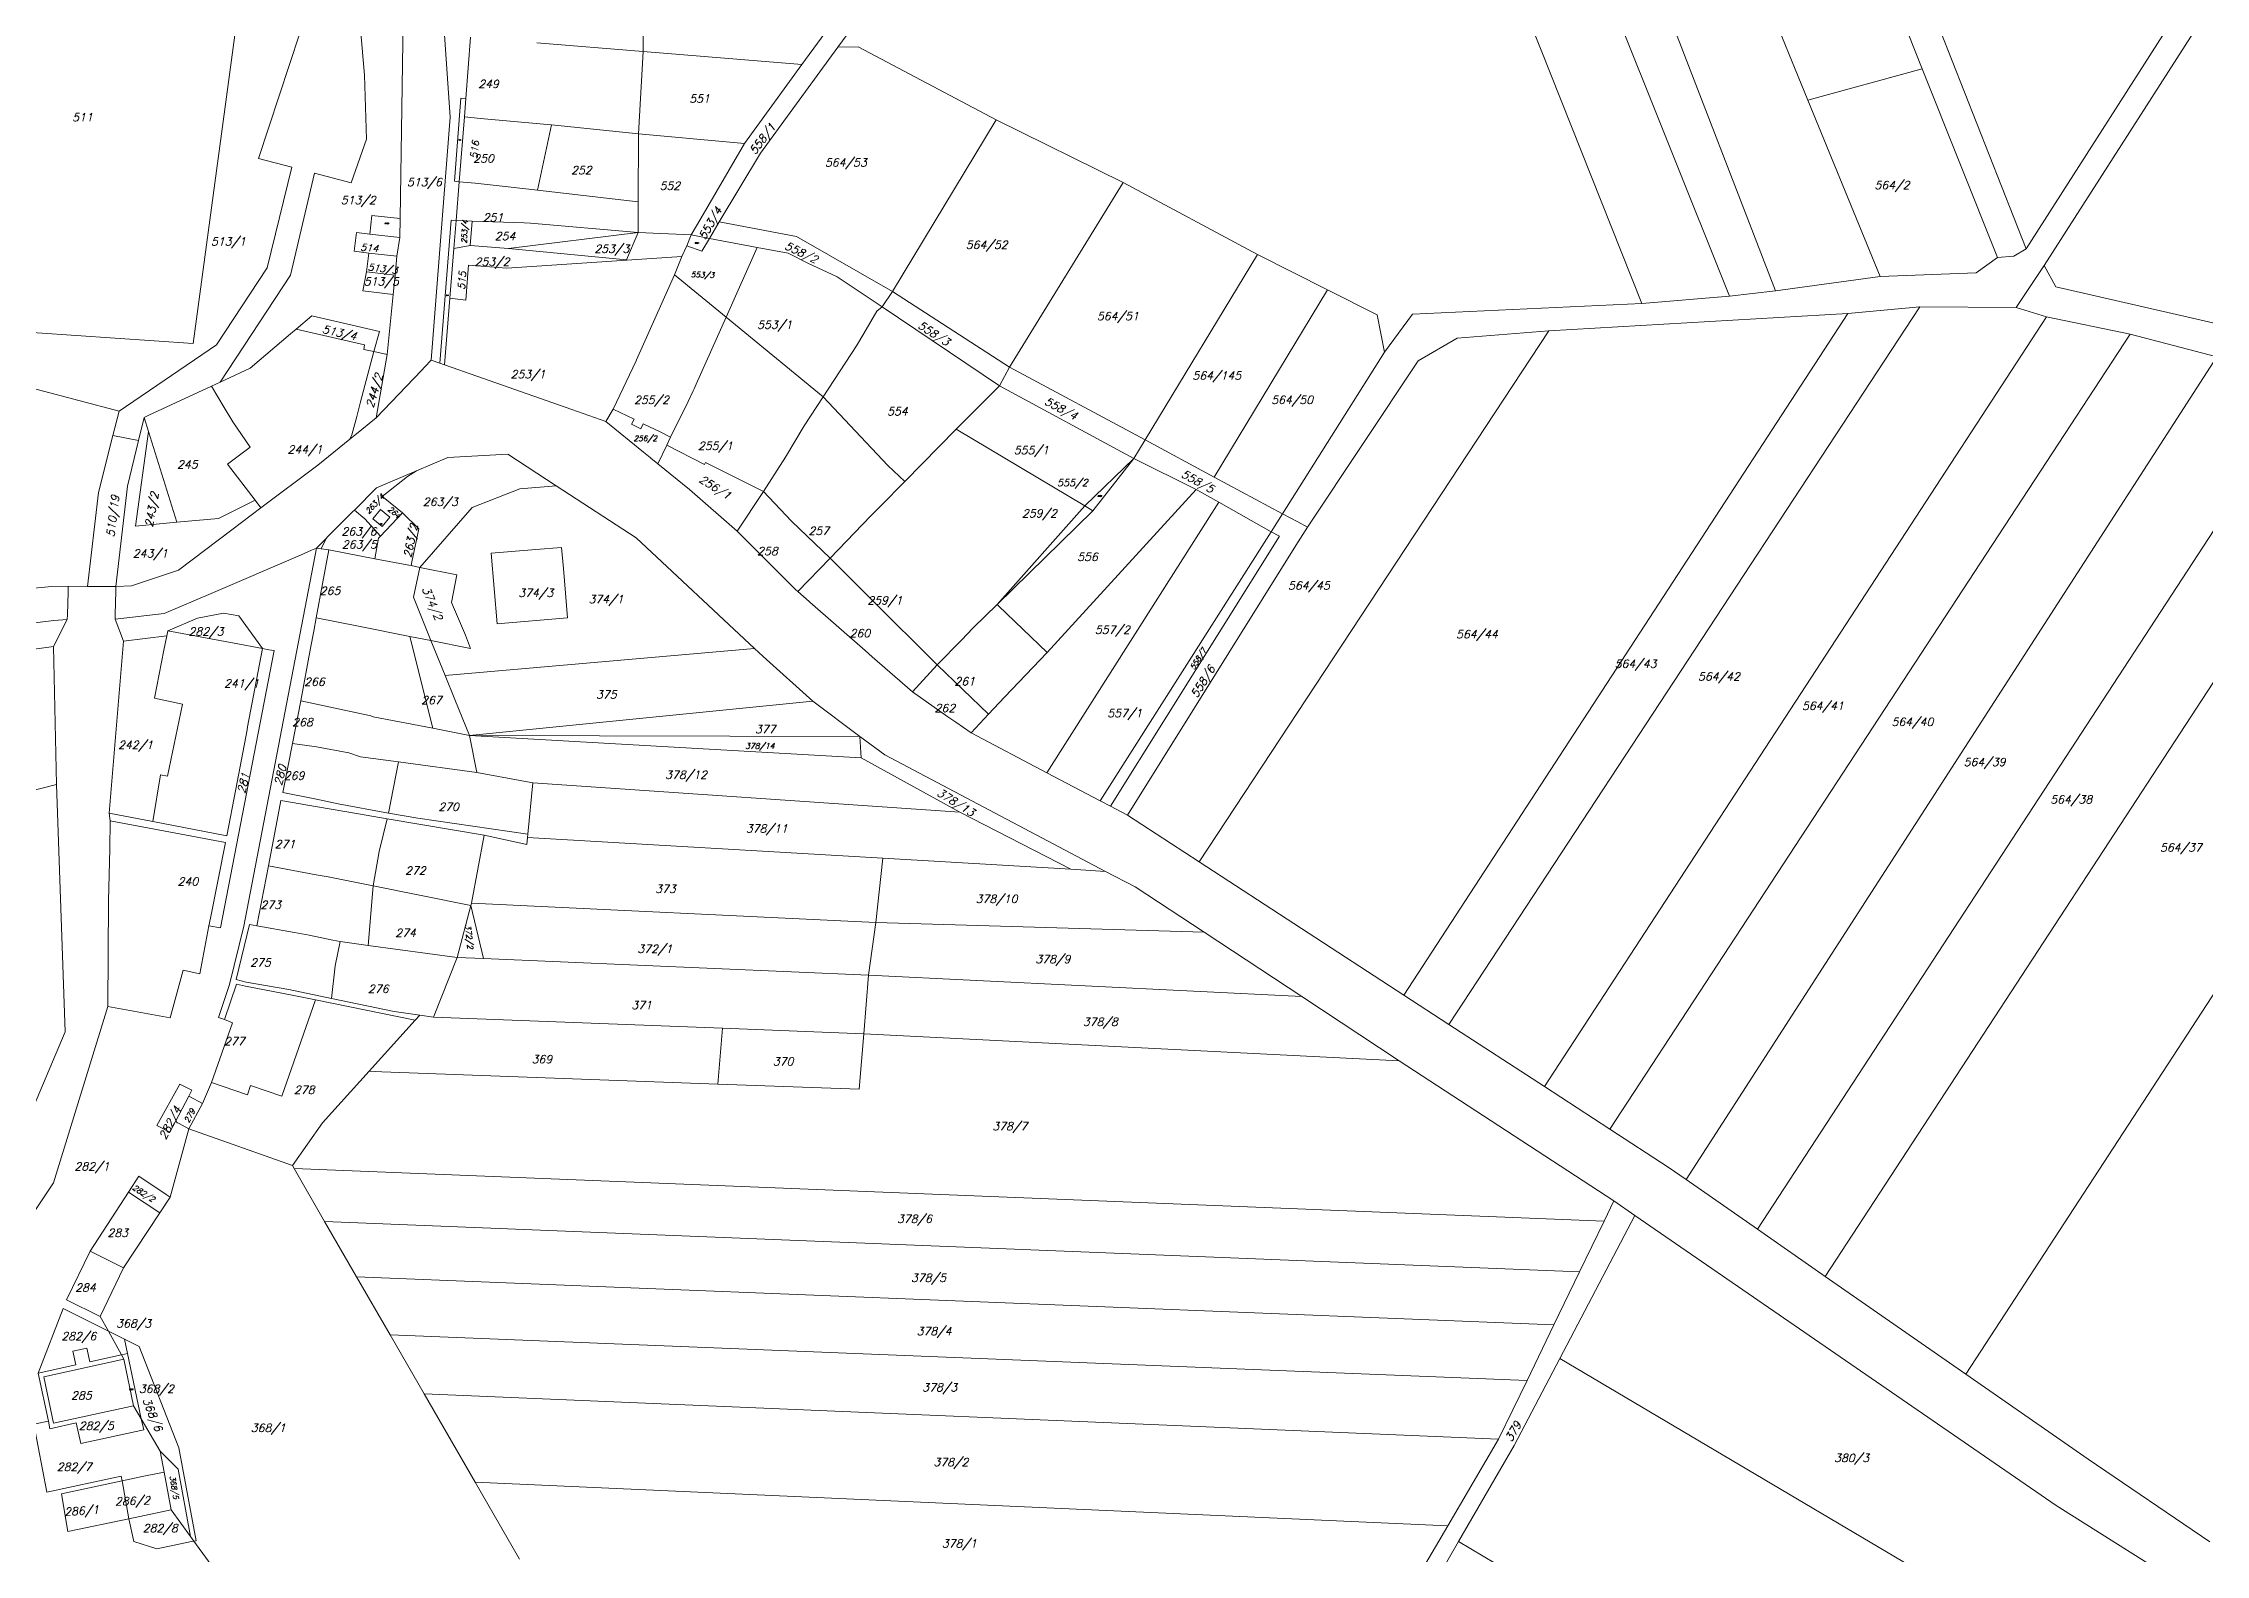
# Model space of a CAD drawing. Header units: millimetres. Extents: x -626414 to -622734, y -1174816 to -1171998.
# Drawn here: x -624936.7 to -624477.4, y -1173744.1 to -1173423.2 of the extents above; entities that cross this region are included whole.
import ezdxf
from ezdxf.enums import TextEntityAlignment as Align

# ---------------------------------------------------------------- set-up
doc = ezdxf.new("R2010")
doc.units = ezdxf.units.MM
doc.layers.add('Dobrinsko_hranice parcel', color=7, linetype='Continuous', lineweight=0)
doc.layers.add('Dobrinsko_parcelní čísla', color=7, linetype='Continuous', lineweight=0)
doc.styles.add('Style-ITALICS', font='ITALICS.shx')

msp = doc.modelspace()

# ---------------------------------------------------------------- linework, layer by layer
at = {"layer": 'Dobrinsko_hranice parcel', "color": 7, "linetype": 'Continuous', "lineweight": 13}
for p, q in [((-624511.65, -1173470.38), (-624362.32, -1173237.38)), ((-624659.02, -1173322.57), (-624597.16, -1173478.46)), ((-624627.5, -1173323.77), (-624568.73, -1173475.77)), ((-624639.27, -1173324.92), (-624578.54, -1173476.9)), ((-624561.76, -1173367.77), (-624537.58, -1173428.61)), ((-624561.86, -1173435.3), (-624586.81, -1173374.45)), ((-624463.05, -1173384.82), (-624515.48, -1173466.84)), ((-624543.66, -1173395.3), (-624515.48, -1173466.84)), ((-624894.39, -1173409.78), (-624904.89, -1173486.95)), ((-624870.16, -1173410.7), (-624868.46, -1173429.96)), ((-624860.92, -1173460.45), (-624860.16, -1173411.08)), ((-624809.19, -1173413.46), (-624809.29, -1173424.99)), ((-624851.73, -1173417.35), (-624850.25, -1173438.91)), ((-624768.15, -1173417.63), (-624775.55, -1173427.71)), ((-624764.92, -1173420), (-624767.89, -1173424.06)), ((-624890.98, -1173447.7), (-624882.22, -1173421.06)), ((-624846.94, -1173434.93), (-624845.97, -1173421.95)), ((-624809.29, -1173424.99), (-624831.89, -1173423.15)), ((-624809.29, -1173424.99), (-624810.26, -1173442.43)), ((-624775.55, -1173427.71), (-624809.29, -1173424.99)), ((-624767.89, -1173424.06), (-624784.32, -1173446.54)), ((-624763.6, -1173423.97), (-624767.89, -1173424.06)), ((-624734.31, -1173439.44), (-624763.6, -1173423.97)), ((-624868.46, -1173429.96), (-624868.06, -1173443.56)), ((-624775.55, -1173427.71), (-624787.78, -1173444.53)), ((-624561.86, -1173435.3), (-624537.58, -1173428.61)), ((-624537.58, -1173428.61), (-624521.63, -1173468.73)), ((-624850.25, -1173438.91), (-624854.32, -1173490.51)), ((-624849.38, -1173452.5), (-624847.99, -1173434.85)), ((-624847.24, -1173438.86), (-624848.33, -1173452.6)), ((-624847.99, -1173434.85), (-624846.94, -1173434.93)), ((-624846.94, -1173434.93), (-624847.24, -1173438.86)), ((-624843.8, -1173439.2), (-624847.24, -1173438.86)), ((-624546.5, -1173472.75), (-624561.86, -1173435.3)), ((-624868.06, -1173443.56), (-624871.29, -1173452.87)), ((-624830.44, -1173440.38), (-624843.8, -1173439.2)), ((-624828.75, -1173440.53), (-624831.72, -1173454.39)), ((-624828.75, -1173440.53), (-624830.44, -1173440.38)), ((-624810.26, -1173442.43), (-624828.75, -1173440.53)), ((-624810.26, -1173442.43), (-624810.3, -1173456.87)), ((-624787.78, -1173444.53), (-624810.26, -1173442.43)), ((-624734.31, -1173439.44), (-624756.28, -1173475.89)), ((-624707.33, -1173452.78), (-624734.31, -1173439.44)), ((-624883.92, -1173449.55), (-624890.98, -1173447.7)), ((-624787.78, -1173444.53), (-624797.03, -1173460.43)), ((-624784.32, -1173446.54), (-624793.1, -1173461.16)), ((-624883.92, -1173449.55), (-624889.11, -1173470.87)), ((-624879.09, -1173450.82), (-624884.17, -1173472.45)), ((-624871.29, -1173452.87), (-624879.09, -1173450.82)), ((-624848.33, -1173452.6), (-624849.38, -1173452.5)), ((-624848.98, -1173460.83), (-624848.33, -1173452.6)), ((-624844.93, -1173452.95), (-624848.33, -1173452.6)), ((-624707.33, -1173452.78), (-624731.46, -1173491.99)), ((-624678.81, -1173468.1), (-624707.33, -1173452.78)), ((-624837.97, -1173453.67), (-624844.93, -1173452.95)), ((-624831.72, -1173454.39), (-624837.97, -1173453.67)), ((-624831.72, -1173454.39), (-624810.3, -1173456.87)), ((-624810.3, -1173456.87), (-624810.32, -1173463.39)), ((-624866.91, -1173459.77), (-624867.35, -1173463.73)), ((-624866.91, -1173459.77), (-624860.92, -1173460.45)), ((-624860.98, -1173464.49), (-624860.92, -1173460.45)), ((-624852.43, -1173491.17), (-624850.02, -1173460.77)), ((-624850.02, -1173460.77), (-624848.98, -1173460.83)), ((-624848.98, -1173460.83), (-624849.47, -1173466.81)), ((-624845.59, -1173461.01), (-624848.98, -1173460.83)), ((-624845.59, -1173461.01), (-624846.02, -1173466.17)), ((-624834.54, -1173461.35), (-624845.59, -1173461.01)), ((-624833.22, -1173461.39), (-624834.54, -1173461.35)), ((-624810.32, -1173463.39), (-624833.22, -1173461.39)), ((-624797.03, -1173460.43), (-624799.06, -1173463.92)), ((-624793.1, -1173461.16), (-624795.19, -1173464.65)), ((-624793.1, -1173461.16), (-624776.67, -1173464.22)), ((-624870.18, -1173463.39), (-624870.66, -1173467.39)), ((-624867.35, -1173463.73), (-624870.18, -1173463.39)), ((-624860.98, -1173464.49), (-624867.35, -1173463.73)), ((-624861.59, -1173468.44), (-624860.98, -1173464.49)), ((-624846.02, -1173466.17), (-624849.47, -1173466.81)), ((-624846.02, -1173466.17), (-624837.9, -1173466.77)), ((-624837.9, -1173466.77), (-624810.32, -1173463.39)), ((-624812.84, -1173469.19), (-624810.32, -1173463.39)), ((-624810.32, -1173463.39), (-624799.06, -1173463.92)), ((-624800.03, -1173466.22), (-624801.07, -1173468.5)), ((-624799.06, -1173463.92), (-624800.03, -1173466.22)), ((-624796.8, -1173467.33), (-624800.03, -1173466.22)), ((-624799.06, -1173463.92), (-624795.19, -1173464.65)), ((-624795.19, -1173464.65), (-624796.8, -1173467.33)), ((-624795.19, -1173464.65), (-624785.04, -1173466.56)), ((-624791.64, -1173481.37), (-624785.04, -1173466.56)), ((-624785.04, -1173466.56), (-624778.49, -1173467.79)), ((-624776.67, -1173464.22), (-624756.28, -1173475.89)), ((-624889.11, -1173470.87), (-624899.88, -1173487.25)), ((-624870.66, -1173467.39), (-624867.54, -1173467.75)), ((-624868.02, -1173471.71), (-624867.54, -1173467.75)), ((-624867.54, -1173467.75), (-624861.59, -1173468.44)), ((-624861.92, -1173472.44), (-624861.59, -1173468.44)), ((-624849.47, -1173466.81), (-624850.33, -1173477.37)), ((-624846.92, -1173477.74), (-624846.41, -1173471.16)), ((-624846.41, -1173471.16), (-624846.34, -1173470.36)), ((-624838.25, -1173470.95), (-624846.34, -1173470.36)), ((-624801.07, -1173468.5), (-624838.25, -1173470.95)), ((-624837.9, -1173466.77), (-624812.84, -1173469.19)), ((-624801.07, -1173468.5), (-624802.62, -1173472.37)), ((-624778.49, -1173467.79), (-624774.28, -1173469.93)), ((-624774.28, -1173469.93), (-624768.08, -1173472.81)), ((-624678.81, -1173468.1), (-624702.67, -1173507.43)), ((-624678.81, -1173468.1), (-624663.88, -1173475.6)), ((-624521.63, -1173468.73), (-624526.16, -1173471.95)), ((-624518.14, -1173468.39), (-624521.63, -1173468.73)), ((-624515.48, -1173466.84), (-624518.14, -1173468.39)), ((-624511.65, -1173470.38), (-624517.63, -1173479.32)), ((-624509.2, -1173474.93), (-624511.65, -1173470.38)), ((-624884.17, -1173472.45), (-624899.12, -1173495.18)), ((-624868.02, -1173471.71), (-624868.8, -1173475.75)), ((-624868.8, -1173475.75), (-624862.35, -1173476.57)), ((-624861.92, -1173472.44), (-624868.02, -1173471.71)), ((-624862.35, -1173476.57), (-624861.92, -1173472.44)), ((-624802.62, -1173472.37), (-624810.68, -1173490.43)), ((-624802.62, -1173472.37), (-624791.64, -1173481.37)), ((-624768.08, -1173472.81), (-624758.51, -1173479.21)), ((-624756.28, -1173475.89), (-624758.51, -1173479.21)), ((-624756.28, -1173475.89), (-624731.46, -1173491.99)), ((-624663.88, -1173475.6), (-624687.98, -1173515.31)), ((-624653.36, -1173480.88), (-624663.88, -1173475.6)), ((-624578.54, -1173476.9), (-624568.73, -1173475.77)), ((-624568.73, -1173475.77), (-624546.5, -1173472.75)), ((-624526.16, -1173471.95), (-624546.5, -1173472.75)), ((-624474.33, -1173482.95), (-624509.2, -1173474.93)), ((-624863.68, -1173489.27), (-624862.35, -1173476.57)), ((-624850.33, -1173477.37), (-624851.49, -1173491.5)), ((-624850.33, -1173477.37), (-624846.92, -1173477.74)), ((-624759.61, -1173480.12), (-624762.4, -1173484.87)), ((-624758.51, -1173479.21), (-624759.61, -1173480.12)), ((-624758.51, -1173479.21), (-624733.61, -1173495.94)), ((-624645.85, -1173480.73), (-624597.16, -1173478.46)), ((-624638.12, -1173631.53), (-624538.07, -1173479.17)), ((-624597.16, -1173478.46), (-624578.54, -1173476.9)), ((-624538.07, -1173479.17), (-624553.4, -1173480.59)), ((-624517.63, -1173479.32), (-624538.07, -1173479.17)), ((-624511.19, -1173481.31), (-624517.63, -1173479.32)), ((-624904.89, -1173486.95), (-624967.93, -1173482.69)), ((-624892.76, -1173492.22), (-624884.17, -1173484.9)), ((-624884.17, -1173484.9), (-624883, -1173483.91)), ((-624883, -1173483.91), (-624868.47, -1173487.24)), ((-624791.64, -1173481.37), (-624771.02, -1173498.27)), ((-624762.4, -1173484.87), (-624763.93, -1173487.49)), ((-624691.15, -1173597.02), (-624616.87, -1173484.28)), ((-624651.83, -1173488.82), (-624653.36, -1173480.88)), ((-624651.83, -1173488.82), (-624645.85, -1173480.73)), ((-624647.7, -1173625.3), (-624553.4, -1173480.59)), ((-624616.87, -1173484.28), (-624636.34, -1173485.84)), ((-624617.8, -1173644.76), (-624511.19, -1173481.31)), ((-624553.4, -1173480.59), (-624616.87, -1173484.28)), ((-624603.96, -1173653.77), (-624493.4, -1173485)), ((-624493.4, -1173485), (-624511.19, -1173481.31)), ((-624475.01, -1173489.82), (-624493.4, -1173485)), ((-624970.09, -1173488.34), (-624920.59, -1173501.3)), ((-624899.88, -1173487.25), (-624920.59, -1173501.3)), ((-624868.47, -1173487.24), (-624868.57, -1173488.23)), ((-624868.57, -1173488.23), (-624866.45, -1173488.68)), ((-624866.45, -1173488.68), (-624863.68, -1173489.27)), ((-624863.68, -1173489.27), (-624865.99, -1173502.77)), ((-624763.93, -1173487.49), (-624771.02, -1173498.27)), ((-624673.45, -1173523.11), (-624651.83, -1173488.82)), ((-624636.34, -1173485.84), (-624644.62, -1173490.67)), ((-624899.12, -1173495.18), (-624892.76, -1173492.22)), ((-624865.99, -1173502.77), (-624856.39, -1173492.69)), ((-624854.32, -1173490.51), (-624852.43, -1173491.17)), ((-624851.49, -1173491.5), (-624852.43, -1173491.17)), ((-624810.79, -1173490.66), (-624815.61, -1173500.9)), ((-624810.68, -1173490.43), (-624810.79, -1173490.66)), ((-624731.46, -1173491.99), (-624733.61, -1173495.94)), ((-624731.46, -1173491.99), (-624702.67, -1173507.43)), ((-624644.62, -1173490.67), (-624668.19, -1173525.93)), ((-624587.74, -1173664.5), (-624475.01, -1173489.82)), ((-624914.24, -1173502.21), (-624900.93, -1173496.02)), ((-624900.93, -1173496.02), (-624899.12, -1173495.18)), ((-624898.26, -1173500.53), (-624900.93, -1173496.02)), ((-624771.02, -1173498.27), (-624775.05, -1173504.41)), ((-624771.02, -1173498.27), (-624757.32, -1173512.9)), ((-624733.61, -1173495.94), (-624742.76, -1173505.18)), ((-624733.61, -1173495.94), (-624705.08, -1173511.4)), ((-624572.56, -1173675.05), (-624454.77, -1173494.65)), ((-624558.2, -1173685.04), (-624436.37, -1173498.62)), ((-624920.59, -1173501.3), (-624921.9, -1173506.48)), ((-624916.44, -1173507.53), (-624915.27, -1173502.69)), ((-624915.27, -1173502.69), (-624914.24, -1173502.21)), ((-624915.27, -1173502.69), (-624914.34, -1173505.65)), ((-624896.46, -1173503.58), (-624898.26, -1173500.53)), ((-624815.61, -1173500.9), (-624817.19, -1173503.49)), ((-624811.21, -1173503.04), (-624815.61, -1173500.9)), ((-624803.43, -1173506.86), (-624799.74, -1173499.31)), ((-624921.9, -1173506.48), (-624924.99, -1173518.63)), ((-624921.9, -1173506.48), (-624916.44, -1173507.53)), ((-624918.78, -1173517.24), (-624916.44, -1173507.53)), ((-624914.34, -1173505.65), (-624917.13, -1173525.72)), ((-624914.34, -1173505.65), (-624908.31, -1173524.91)), ((-624892.75, -1173508.97), (-624896.46, -1173503.58)), ((-624871.55, -1173507.27), (-624878.36, -1173512.8)), ((-624805.54, -1173505.79), (-624809.24, -1173503.99)), ((-624803.43, -1173506.86), (-624805.54, -1173505.79)), ((-624804.24, -1173508.53), (-624803.43, -1173506.86)), ((-624775.05, -1173504.41), (-624779.01, -1173511.13)), ((-624753.72, -1173516.24), (-624742.76, -1173505.18)), ((-624742.76, -1173505.18), (-624715.49, -1173521.46)), ((-624702.67, -1173507.43), (-624705.08, -1173511.4)), ((-624687.98, -1173515.31), (-624702.67, -1173507.43)), ((-624528.35, -1173705.8), (-624399.11, -1173507.56)), ((-624897.56, -1173512.59), (-624892.75, -1173508.97)), ((-624891.66, -1173520.24), (-624897.56, -1173512.59)), ((-624857.43, -1173514), (-624850.78, -1173511.16)), ((-624850.78, -1173511.16), (-624838.05, -1173510.48)), ((-624838.05, -1173510.48), (-624827.74, -1173517.16)), ((-624804.24, -1173508.53), (-624806.17, -1173512.49)), ((-624799.46, -1173517.98), (-624806.17, -1173512.49)), ((-624796.25, -1173512.65), (-624804.24, -1173508.53)), ((-624796.03, -1173512.24), (-624796.25, -1173512.65)), ((-624783.74, -1173518.41), (-624796.03, -1173512.24)), ((-624779.01, -1173511.13), (-624783.74, -1173518.41)), ((-624705.08, -1173511.4), (-624715.49, -1173521.46)), ((-624705.08, -1173511.4), (-624713.78, -1173522.48)), ((-624705.08, -1173511.4), (-624691.82, -1173517.94)), ((-624878.36, -1173512.8), (-624890.46, -1173521.87)), ((-624865.94, -1173517.63), (-624857.43, -1173514)), ((-624827.74, -1173517.16), (-624835.48, -1173517.81)), ((-624827.74, -1173517.16), (-624810.77, -1173528.22)), ((-624753.72, -1173516.24), (-624758.89, -1173521.51)), ((-624757.32, -1173512.9), (-624753.72, -1173516.24)), ((-624687.98, -1173515.31), (-624673.45, -1173523.11)), ((-624924.99, -1173518.63), (-624927.27, -1173538.53)), ((-624921.27, -1173538.57), (-624918.78, -1173517.24)), ((-624899.49, -1173524.1), (-624891.66, -1173520.24)), ((-624891.66, -1173520.24), (-624890.46, -1173521.87)), ((-624865.94, -1173517.63), (-624870.62, -1173522.33)), ((-624864.17, -1173519.89), (-624860.42, -1173522.91)), ((-624845.61, -1173521.77), (-624856.69, -1173534.54)), ((-624835.48, -1173517.81), (-624845.61, -1173521.77)), ((-624789.28, -1173526.8), (-624799.46, -1173517.98)), ((-624783.74, -1173518.41), (-624789.28, -1173526.8)), ((-624777.77, -1173524.68), (-624783.74, -1173518.41)), ((-624758.89, -1173521.51), (-624760.92, -1173523.58)), ((-624715.49, -1173521.46), (-624734.1, -1173542.37)), ((-624723.5, -1173578.12), (-624686.97, -1173520.67)), ((-624691.82, -1173517.94), (-624723.48, -1173552.57)), ((-624715.49, -1173521.46), (-624713.78, -1173522.48)), ((-624691.82, -1173517.94), (-624686.97, -1173520.67)), ((-624686.97, -1173520.67), (-624675.85, -1173526.92)), ((-624917.13, -1173525.72), (-624908.31, -1173524.91)), ((-624908.31, -1173524.91), (-624899.49, -1173524.1)), ((-624866.7, -1173524.19), (-624865.06, -1173522.22)), ((-624864.73, -1173525.83), (-624866.7, -1173524.19)), ((-624865.06, -1173522.22), (-624863.09, -1173523.86)), ((-624860.42, -1173522.91), (-624865.04, -1173527.85)), ((-624863.09, -1173523.86), (-624864.73, -1173525.83)), ((-624860.42, -1173522.91), (-624856.89, -1173526.3)), ((-624856.89, -1173526.3), (-624858.4, -1173533.3)), ((-624769.56, -1173532.56), (-624777.77, -1173524.68)), ((-624760.92, -1173523.58), (-624769.56, -1173532.56)), ((-624713.78, -1173522.48), (-624734.1, -1173542.37)), ((-624675.85, -1173526.92), (-624673.45, -1173523.11)), ((-624673.45, -1173523.11), (-624670.22, -1173524.84)), ((-624668.19, -1173525.93), (-624670.64, -1173529.85)), ((-624670.22, -1173524.84), (-624668.19, -1173525.93)), ((-624894.07, -1173610.67), (-624878.67, -1173530.42)), ((-624876.05, -1173530.8), (-624878.71, -1173545.2)), ((-624876.62, -1173528.36), (-624878.67, -1173530.42)), ((-624878.67, -1173530.42), (-624877.68, -1173530.59)), ((-624876.62, -1173528.36), (-624877.68, -1173530.59)), ((-624877.68, -1173530.59), (-624876.05, -1173530.8)), ((-624866.27, -1173532.69), (-624876.05, -1173530.8)), ((-624832.06, -1173530.71), (-624841.56, -1173531.49)), ((-624826.64, -1173530.28), (-624832.06, -1173530.71)), ((-624826.22, -1173534.71), (-624826.64, -1173530.28)), ((-624810.77, -1173528.22), (-624785.6, -1173551.74)), ((-624675.85, -1173526.92), (-624712.18, -1173584.06)), ((-624670.64, -1173529.85), (-624706.42, -1173587.08)), ((-624907.95, -1173535.1), (-624917.96, -1173538.41)), ((-624859.02, -1173534.03), (-624866.27, -1173532.69)), ((-624858.58, -1173534.13), (-624859.02, -1173534.03)), ((-624858.58, -1173534.13), (-624858.4, -1173533.3)), ((-624856.69, -1173534.54), (-624858.58, -1173534.13)), ((-624856.69, -1173534.54), (-624858.04, -1173540.85)), ((-624856.69, -1173534.54), (-624848.84, -1173536.05)), ((-624840.28, -1173546.48), (-624841.56, -1173531.49)), ((-624825.35, -1173545.2), (-624826.22, -1173534.71)), ((-624769.56, -1173532.56), (-624776.44, -1173539.65)), ((-624756.46, -1173545.62), (-624769.56, -1173532.56)), ((-624934.87, -1173538.58), (-624948.82, -1173539.84)), ((-624934.87, -1173538.58), (-624931.4, -1173538.51)), ((-624931.43, -1173539.71), (-624931.57, -1173544.56)), ((-624931.4, -1173538.51), (-624931.43, -1173539.71)), ((-624931.4, -1173538.51), (-624927.27, -1173538.53)), ((-624927.27, -1173538.53), (-624921.27, -1173538.57)), ((-624921.29, -1173539.56), (-624921.39, -1173544.53)), ((-624921.27, -1173538.57), (-624921.29, -1173539.56)), ((-624917.96, -1173538.41), (-624921.27, -1173538.57)), ((-624911.01, -1173544.31), (-624901.04, -1173540.03)), ((-624848.84, -1173536.05), (-624849.97, -1173541.94)), ((-624931.57, -1173544.56), (-624931.6, -1173545.56)), ((-624921.41, -1173545.53), (-624911.01, -1173544.31)), ((-624921.39, -1173544.53), (-624921.41, -1173545.53)), ((-624903.96, -1173545.31), (-624898.43, -1173544.2)), ((-624898.43, -1173544.2), (-624895.14, -1173544.81)), ((-624858.04, -1173540.85), (-624854.39, -1173550.06)), ((-624849.97, -1173541.94), (-624847.02, -1173548.88)), ((-624734.1, -1173542.37), (-624739.19, -1173547.34)), ((-624734.1, -1173542.37), (-624733.81, -1173542.65)), ((-624733.81, -1173542.65), (-624723.48, -1173552.57)), ((-624931.6, -1173545.56), (-624934.5, -1173551.32)), ((-624931.6, -1173545.56), (-624934.46, -1173545.78)), ((-624919.66, -1173550.18), (-624921.41, -1173545.53)), ((-624919.66, -1173550.18), (-624910.47, -1173549)), ((-624911.07, -1173552.11), (-624910.47, -1173549)), ((-624910.47, -1173549), (-624910.27, -1173547.99)), ((-624910.27, -1173547.99), (-624903.96, -1173545.31)), ((-624910.27, -1173547.99), (-624896.17, -1173550.6)), ((-624895.14, -1173544.81), (-624890.14, -1173551.72)), ((-624879.24, -1173548.01), (-624879.93, -1173551.67)), ((-624878.71, -1173545.2), (-624879.24, -1173548.01)), ((-624869.71, -1173547.01), (-624878.71, -1173545.2)), ((-624858.81, -1173549.21), (-624869.71, -1173547.01)), ((-624858.47, -1173549.28), (-624858.81, -1173549.21)), ((-624858.81, -1173549.21), (-624853.97, -1173568.66)), ((-624854.39, -1173550.06), (-624858.47, -1173549.28)), ((-624847.02, -1173548.88), (-624845.96, -1173551.74)), ((-624840.28, -1173546.48), (-624825.35, -1173545.2)), ((-624751.31, -1173550.76), (-624756.46, -1173545.62)), ((-624739.19, -1173547.34), (-624741.68, -1173549.98)), ((-624934.5, -1173551.32), (-624955.26, -1173554.2)), ((-624934.5, -1173551.32), (-624933.91, -1173580.63)), ((-624922.7, -1173586.67), (-624919.66, -1173550.18)), ((-624913.04, -1173562.25), (-624911.07, -1173552.11)), ((-624887.64, -1173552.17), (-624899.08, -1173611.04)), ((-624896.17, -1173550.6), (-624890.14, -1173551.72)), ((-624890.14, -1173551.72), (-624893.3, -1173568.36)), ((-624890.14, -1173551.72), (-624888.75, -1173551.98)), ((-624888.75, -1173551.98), (-624887.64, -1173552.17)), ((-624879.93, -1173551.67), (-624882.02, -1173562.86)), ((-624845.96, -1173551.74), (-624854.39, -1173550.06)), ((-624854.39, -1173550.06), (-624851.35, -1173557.48)), ((-624785.6, -1173551.74), (-624851.35, -1173557.48)), ((-624785.6, -1173551.74), (-624783.78, -1173553.44)), ((-624783.78, -1173553.44), (-624773.2, -1173562.93)), ((-624746.81, -1173555.16), (-624751.31, -1173550.76)), ((-624741.68, -1173549.98), (-624746.81, -1173555.16)), ((-624723.48, -1173552.57), (-624732.5, -1173562.04)), ((-624851.35, -1173557.48), (-624849.26, -1173562.57)), ((-624746.81, -1173555.16), (-624752.07, -1173560.92)), ((-624735.94, -1173565.65), (-624746.81, -1173555.16)), ((-624907.1, -1173563.55), (-624913.04, -1173562.25)), ((-624882.02, -1173562.86), (-624883.78, -1173571.89)), ((-624867.13, -1173566.01), (-624882.02, -1173562.86)), ((-624849.26, -1173562.57), (-624846.13, -1173570.23)), ((-624773.2, -1173562.93), (-624846.13, -1173570.23)), ((-624773.2, -1173562.93), (-624763.22, -1173570.39)), ((-624732.5, -1173562.04), (-624735.94, -1173565.65)), ((-624910.3, -1173578.8), (-624907.1, -1173563.55)), ((-624866.59, -1173566.23), (-624867.13, -1173566.01)), ((-624853.97, -1173568.66), (-624866.59, -1173566.23)), ((-624735.94, -1173565.65), (-624739.61, -1173569.66)), ((-624893.42, -1173569), (-624895.82, -1173581.61)), ((-624893.3, -1173568.36), (-624893.42, -1173569)), ((-624883.78, -1173571.89), (-624885.81, -1173582.27)), ((-624878.63, -1173572.61), (-624883.78, -1173571.89)), ((-624846.13, -1173570.23), (-624853.97, -1173568.66)), ((-624846.13, -1173570.23), (-624762.94, -1173574.97)), ((-624846.13, -1173570.23), (-624844.59, -1173578.07)), ((-624763.22, -1173570.39), (-624846.13, -1173570.23)), ((-624762.94, -1173574.97), (-624763.22, -1173570.39)), ((-624763.22, -1173570.39), (-624757.94, -1173574.32)), ((-624723.5, -1173578.12), (-624739.61, -1173569.66)), ((-624871.76, -1173573.87), (-624878.63, -1173572.61)), ((-624869.28, -1173574.7), (-624871.76, -1173573.87)), ((-624861.23, -1173575.8), (-624869.28, -1173574.7)), ((-624861.23, -1173575.8), (-624863.34, -1173586.66)), ((-624844.59, -1173578.07), (-624861.23, -1173575.8)), ((-624742, -1173586.49), (-624762.94, -1173574.97)), ((-624711.05, -1173599.04), (-624757.94, -1173574.32)), ((-624939.69, -1173582.08), (-624933.91, -1173580.63)), ((-624933.91, -1173580.63), (-624932.05, -1173633.09)), ((-624913.39, -1173588.45), (-624911.77, -1173578.52)), ((-624911.77, -1173578.52), (-624910.3, -1173578.8)), ((-624844.59, -1173578.07), (-624832.7, -1173580.28)), ((-624832.7, -1173580.28), (-624833.78, -1173591.18)), ((-624832.7, -1173580.28), (-624742, -1173586.49)), ((-624712.18, -1173584.06), (-624723.5, -1173578.12)), ((-624895.82, -1173581.61), (-624897.7, -1173591.5)), ((-624886.22, -1173583.97), (-624887.02, -1173588.14)), ((-624886.22, -1173583.97), (-624878.42, -1173585.32)), ((-624878.98, -1173583.63), (-624885.81, -1173582.27)), ((-624874.03, -1173584.72), (-624878.98, -1173583.63)), ((-624878.42, -1173585.32), (-624869.71, -1173586.8)), ((-624863.34, -1173586.66), (-624874.03, -1173584.72)), ((-624709.97, -1173585.22), (-624712.18, -1173584.06)), ((-624706.42, -1173587.08), (-624709.97, -1173585.22)), ((-624913.39, -1173588.45), (-624922.7, -1173586.67)), ((-624922.5, -1173588.29), (-624922.7, -1173586.67)), ((-624922.58, -1173594.25), (-624922.5, -1173588.29)), ((-624922.5, -1173588.29), (-624897.99, -1173592.91)), ((-624897.7, -1173591.5), (-624913.39, -1173588.45)), ((-624887.02, -1173588.14), (-624888.88, -1173597.85)), ((-624869.71, -1173586.8), (-624863.67, -1173587.92)), ((-624863.67, -1173587.92), (-624865.32, -1173594.85)), ((-624863.67, -1173587.92), (-624843.04, -1173591.39)), ((-624857.13, -1173587.78), (-624863.34, -1173586.66)), ((-624833.78, -1173591.18), (-624857.13, -1173587.78)), ((-624718.42, -1173598.61), (-624742, -1173586.49)), ((-624691.15, -1173597.02), (-624706.42, -1173587.08)), ((-624922.85, -1173605.28), (-624922.58, -1173594.25)), ((-624897.99, -1173592.91), (-624901.2, -1173609.01)), ((-624865.32, -1173594.85), (-624866.64, -1173602.12)), ((-624843.04, -1173591.39), (-624845.77, -1173605.79)), ((-624834, -1173593.31), (-624843.04, -1173591.39)), ((-624833.85, -1173591.82), (-624834, -1173593.31)), ((-624833.78, -1173591.18), (-624833.85, -1173591.82)), ((-624833.85, -1173591.82), (-624758.36, -1173596.26)), ((-624888.88, -1173597.85), (-624891.36, -1173610.61)), ((-624878.72, -1173599.78), (-624888.88, -1173597.85)), ((-624876.16, -1173600.21), (-624878.72, -1173599.78)), ((-624758.36, -1173596.26), (-624759.88, -1173609.92)), ((-624758.36, -1173596.26), (-624718.42, -1173598.61)), ((-624718.42, -1173598.61), (-624711.05, -1173599.04)), ((-624704.75, -1173602.36), (-624711.05, -1173599.04)), ((-624647.7, -1173625.3), (-624691.15, -1173597.02)), ((-624866.64, -1173602.12), (-624876.16, -1173600.21)), ((-624866.64, -1173602.12), (-624867.67, -1173614.77)), ((-624845.89, -1173606.28), (-624866.64, -1173602.12)), ((-624704.75, -1173602.36), (-624690.14, -1173611.94)), ((-624922.95, -1173627.77), (-624922.85, -1173605.28)), ((-624901.2, -1173609.01), (-624901.51, -1173610.59)), ((-624845.89, -1173606.28), (-624848.77, -1173617.3)), ((-624845.77, -1173605.79), (-624845.89, -1173606.28)), ((-624845.89, -1173606.28), (-624843.17, -1173617.54)), ((-624845.77, -1173605.79), (-624759.88, -1173609.92)), ((-624901.51, -1173610.59), (-624903.47, -1173620.77)), ((-624899.08, -1173611.04), (-624901.51, -1173610.59)), ((-624897.15, -1173623.04), (-624894.07, -1173610.67)), ((-624892.86, -1173610.33), (-624895.73, -1173621.97)), ((-624891.36, -1173610.61), (-624892.86, -1173610.33)), ((-624883.35, -1173612.03), (-624891.36, -1173610.61)), ((-624880.24, -1173612.61), (-624883.35, -1173612.03)), ((-624875.17, -1173613.66), (-624880.24, -1173612.61)), ((-624873.66, -1173613.97), (-624875.17, -1173613.66)), ((-624759.88, -1173609.92), (-624761.44, -1173621.1)), ((-624759.88, -1173609.92), (-624690.14, -1173611.94)), ((-624690.14, -1173611.94), (-624669.34, -1173625.58)), ((-624873.66, -1173613.97), (-624874.67, -1173619.13)), ((-624867.67, -1173614.77), (-624873.66, -1173613.97)), ((-624848.77, -1173617.3), (-624867.67, -1173614.77)), ((-624848.77, -1173617.3), (-624853.81, -1173629.99)), ((-624848.77, -1173617.3), (-624843.17, -1173617.54)), ((-624843.17, -1173617.54), (-624761.44, -1173621.1)), ((-624907.01, -1173620.05), (-624909.73, -1173630.13)), ((-624903.47, -1173620.77), (-624907.01, -1173620.05)), ((-624893.62, -1173622.54), (-624895.73, -1173621.97)), ((-624884.56, -1173624.14), (-624893.62, -1173622.54)), ((-624874.67, -1173619.13), (-624875.47, -1173626.02)), ((-624761.44, -1173621.1), (-624762.43, -1173633.52)), ((-624761.44, -1173621.1), (-624669.34, -1173625.58)), ((-624899.48, -1173630.05), (-624897.15, -1173623.04)), ((-624895.68, -1173623.03), (-624898.18, -1173630.5)), ((-624895.68, -1173623.03), (-624893.76, -1173623.42)), ((-624893.76, -1173623.42), (-624883.8, -1173625.35)), ((-624878.9, -1173626.35), (-624886.05, -1173646.76)), ((-624875.47, -1173626.02), (-624884.56, -1173624.14)), ((-624883.8, -1173625.35), (-624878.9, -1173626.35)), ((-624878.9, -1173626.35), (-624857.73, -1173630.67)), ((-624862.16, -1173628.79), (-624875.47, -1173626.02)), ((-624669.34, -1173625.58), (-624648.68, -1173639.28)), ((-624638.12, -1173631.53), (-624647.7, -1173625.3)), ((-624934.55, -1173665.2), (-624922.95, -1173627.77)), ((-624909.73, -1173630.13), (-624922.95, -1173627.77)), ((-624896.49, -1173631.21), (-624900.94, -1173643.91)), ((-624898.18, -1173630.5), (-624899.48, -1173630.05)), ((-624898.18, -1173630.5), (-624896.49, -1173631.21)), ((-624857.73, -1173630.67), (-624867.5, -1173641.5)), ((-624856.73, -1173629.57), (-624862.16, -1173628.79)), ((-624856.73, -1173629.57), (-624857.73, -1173630.67)), ((-624853.81, -1173629.99), (-624856.73, -1173629.57)), ((-624853.81, -1173629.99), (-624792.41, -1173632.36)), ((-624617.8, -1173644.76), (-624638.12, -1173631.53)), ((-624932.05, -1173633.09), (-624946.66, -1173667.65)), ((-624792.41, -1173632.36), (-624793.4, -1173644.21)), ((-624792.41, -1173632.36), (-624762.43, -1173633.52)), ((-624762.43, -1173633.52), (-624763.42, -1173645.31)), ((-624762.43, -1173633.52), (-624648.68, -1173639.28)), ((-624648.68, -1173639.28), (-624603.09, -1173669.02)), ((-624912.56, -1173652.98), (-624907.71, -1173644.24)), ((-624907.71, -1173644.24), (-624905.14, -1173645.52)), ((-624905.14, -1173645.52), (-624905.81, -1173646.8)), ((-624900.94, -1173643.91), (-624902.86, -1173648.35)), ((-624893.33, -1173646.52), (-624900.94, -1173643.91)), ((-624892.65, -1173644.53), (-624893.33, -1173646.52)), ((-624886.05, -1173646.76), (-624892.65, -1173644.53)), ((-624867.5, -1173641.5), (-624877.37, -1173652.44)), ((-624864.8, -1173641.6), (-624867.5, -1173641.5)), ((-624793.4, -1173644.21), (-624864.8, -1173641.6)), ((-624763.42, -1173645.31), (-624793.4, -1173644.21)), ((-624603.96, -1173653.77), (-624617.8, -1173644.76)), ((-624905.81, -1173646.8), (-624908.63, -1173652.17)), ((-624902.86, -1173648.35), (-624905.81, -1173646.8)), ((-624905.77, -1173653.71), (-624902.86, -1173648.35)), ((-624909.81, -1173654.43), (-624912.56, -1173652.98)), ((-624908.63, -1173652.17), (-624909.81, -1173654.43)), ((-624905.77, -1173653.71), (-624909.73, -1173668.22)), ((-624908.63, -1173652.17), (-624905.77, -1173653.71)), ((-624905.77, -1173653.71), (-624883.78, -1173661.49)), ((-624877.37, -1173652.44), (-624883.78, -1173661.49)), ((-624591.56, -1173661.84), (-624603.96, -1173653.77)), ((-624918.59, -1173667.15), (-624916.41, -1173663.79)), ((-624916.41, -1173663.79), (-624910.59, -1173667.65)), ((-624883.78, -1173661.49), (-624883.41, -1173662.14)), ((-624883.41, -1173662.14), (-624605.17, -1173673.33)), ((-624883.41, -1173662.14), (-624876.93, -1173673.37)), ((-624587.74, -1173664.5), (-624591.56, -1173661.84)), ((-624949.93, -1173688.25), (-624934.55, -1173665.2)), ((-624918.59, -1173667.15), (-624926.71, -1173679.67)), ((-624911.94, -1173671.56), (-624918.59, -1173667.15)), ((-624909.73, -1173668.22), (-624911.94, -1173671.56)), ((-624910.59, -1173667.65), (-624909.73, -1173668.22)), ((-624572.56, -1173675.05), (-624587.74, -1173664.5)), ((-624911.94, -1173671.56), (-624919.68, -1173683.26)), ((-624876.93, -1173673.37), (-624610.36, -1173684.09)), ((-624876.93, -1173673.37), (-624870.15, -1173685.11)), ((-624598.64, -1173672.14), (-624614.57, -1173702.5)), ((-624605.17, -1173673.33), (-624610.36, -1173684.09)), ((-624603.09, -1173669.02), (-624605.17, -1173673.33)), ((-624603.09, -1173669.02), (-624598.64, -1173672.14)), ((-624598.64, -1173672.14), (-624509.1, -1173733.68)), ((-624558.2, -1173685.04), (-624572.56, -1173675.05)), ((-624926.71, -1173679.67), (-624931.76, -1173690)), ((-624919.68, -1173683.26), (-624926.71, -1173679.67)), ((-624919.68, -1173683.26), (-624924.59, -1173693.58)), ((-624870.15, -1173685.11), (-624615.8, -1173695.34)), ((-624870.15, -1173685.11), (-624863.03, -1173697.45)), ((-624610.36, -1173684.09), (-624615.8, -1173695.34)), ((-624528.35, -1173705.8), (-624558.2, -1173685.04)), ((-624931.76, -1173690), (-624924.59, -1173693.58)), ((-624924.59, -1173693.58), (-624922.86, -1173696.69)), ((-624615.8, -1173695.34), (-624621.5, -1173707.16)), ((-624930.39, -1173700.9), (-624927.46, -1173700.25)), ((-624929.75, -1173703.83), (-624930.39, -1173700.9)), ((-624927.46, -1173700.25), (-624926.81, -1173703.19)), ((-624922.86, -1173696.69), (-624920.07, -1173701.71)), ((-624919.44, -1173698.4), (-624922.86, -1173696.69)), ((-624918.8, -1173701.43), (-624919.44, -1173698.4)), ((-624919.44, -1173698.4), (-624916.36, -1173699.94)), ((-624916.36, -1173699.94), (-624907.93, -1173721.45)), ((-624863.03, -1173697.45), (-624621.5, -1173707.16)), ((-624863.03, -1173697.45), (-624855.81, -1173709.96)), ((-624937.76, -1173705.59), (-624929.75, -1173703.83)), ((-624919.56, -1173702.62), (-624936.57, -1173706.35)), ((-624926.81, -1173703.19), (-624920.07, -1173701.71)), ((-624920.07, -1173701.71), (-624918.8, -1173701.43)), ((-624920.07, -1173701.71), (-624919.56, -1173702.62)), ((-624919.56, -1173702.62), (-624917.5, -1173712.51)), ((-624918.8, -1173701.43), (-624915.87, -1173715.32)), ((-624614.57, -1173702.5), (-624624.24, -1173720.94)), ((-624614.57, -1173702.5), (-624498.81, -1173770.88)), ((-624935.61, -1173715.81), (-624937.76, -1173705.59)), ((-624936.57, -1173706.35), (-624934.52, -1173716.19)), ((-624855.81, -1173709.96), (-624627.57, -1173719.63)), ((-624855.81, -1173709.96), (-624844.95, -1173728.77)), ((-624621.5, -1173707.16), (-624627.57, -1173719.63)), ((-624502.36, -1173723.87), (-624528.35, -1173705.8)), ((-624934.52, -1173716.19), (-624917.5, -1173712.51)), ((-624917.5, -1173712.51), (-624915.87, -1173715.32)), ((-624935.28, -1173717.38), (-624935.61, -1173715.81)), ((-624929.68, -1173716.16), (-624935.28, -1173717.38)), ((-624928.73, -1173720.55), (-624929.68, -1173716.16)), ((-624915.36, -1173717.66), (-624928.73, -1173720.55)), ((-624915.87, -1173715.32), (-624915.36, -1173717.66)), ((-624915.87, -1173715.32), (-624911.86, -1173722.19)), ((-624911.86, -1173722.19), (-624911.03, -1173726.63)), ((-624907.93, -1173721.45), (-624904.23, -1173741.16)), ((-624627.57, -1173719.63), (-624638.36, -1173738.01)), ((-624624.24, -1173720.94), (-624636.1, -1173741.36)), ((-624476.5, -1173741.42), (-624502.36, -1173723.87)), ((-624919.94, -1173728.47), (-624932.84, -1173731.23)), ((-624915.66, -1173727.55), (-624919.94, -1173728.47)), ((-624919.94, -1173728.47), (-624918.5, -1173736.5)), ((-624911.03, -1173726.63), (-624915.66, -1173727.55)), ((-624911.03, -1173726.63), (-624909.53, -1173734.62)), ((-624932.84, -1173731.23), (-624931.49, -1173739.21)), ((-624844.95, -1173728.77), (-624638.36, -1173738.01)), ((-624844.95, -1173728.77), (-624835.52, -1173745.11)), ((-624931.49, -1173739.21), (-624918.5, -1173736.5)), ((-624918.5, -1173736.5), (-624909.53, -1173734.62)), ((-624918.5, -1173736.5), (-624917.47, -1173741.37)), ((-624909.53, -1173734.62), (-624905.39, -1173740.3)), ((-624509.1, -1173733.68), (-624486.36, -1173748.07)), ((-624917.47, -1173741.37), (-624912.56, -1173742.9)), ((-624912.56, -1173742.9), (-624905.19, -1173741.36)), ((-624905.39, -1173740.3), (-624904.69, -1173741.26)), ((-624904.69, -1173741.26), (-624905.19, -1173741.36)), ((-624904.23, -1173741.16), (-624904.69, -1173741.26)), ((-624904.69, -1173741.26), (-624890.82, -1173760.28)), ((-624638.36, -1173738.01), (-624648.49, -1173755.29)), ((-624636.1, -1173741.36), (-624646.36, -1173759.13)), ((-624636.1, -1173741.36), (-624519.71, -1173810.11))]:
    msp.add_line(p, q, dxfattribs=at)
at = {"layer": 'Dobrinsko_hranice parcel', "color": 7, "linetype": 'Continuous', "lineweight": 13, "flags": 128}
for points in [[(-624866.45, -1173488.68), (-624865.31, -1173484.39), (-624879.64, -1173481.06), (-624883, -1173483.91)], [(-624799.74, -1173499.31), (-624798.62, -1173497.02), (-624798.43, -1173496.6), (-624798, -1173495.63), (-624791.64, -1173481.37)], [(-624871.55, -1173507.27), (-624871.15, -1173506.38), (-624870.11, -1173502.48), (-624869.35, -1173499.61), (-624866.45, -1173488.68)], [(-624856.39, -1173492.69), (-624855.67, -1173491.93), (-624854.32, -1173490.51)], [(-624817.19, -1173503.49), (-624824.45, -1173500.95), (-624846, -1173493.42), (-624848.4, -1173492.58), (-624851.49, -1173491.5)], [(-624865.99, -1173502.77), (-624870.17, -1173506.16), (-624871.55, -1173507.27)], [(-624809.24, -1173503.99), (-624809.77, -1173505.05), (-624811.74, -1173504.12), (-624811.21, -1173503.04)], [(-624806.17, -1173512.49), (-624807.66, -1173511.28), (-624807.76, -1173511.2), (-624809.21, -1173510.01), (-624817.19, -1173503.49)], [(-624864.17, -1173519.89), (-624864.72, -1173519.44), (-624859.36, -1173515.19), (-624857.43, -1173514)], [(-624890.46, -1173521.87), (-624896.61, -1173526.53), (-624907.95, -1173535.1)], [(-624870.62, -1173522.33), (-624870.93, -1173522.65), (-624876.3, -1173528.04), (-624876.62, -1173528.36)], [(-624870.62, -1173522.33), (-624868.37, -1173524.17), (-624865.04, -1173527.85)], [(-624901.04, -1173540.03), (-624882.08, -1173531.88), (-624879.73, -1173530.87), (-624878.67, -1173530.42)], [(-624865.04, -1173527.85), (-624865.49, -1173528.33), (-624866.27, -1173532.69)], [(-624776.44, -1173539.65), (-624776.92, -1173539.17), (-624778.34, -1173537.75), (-624789.28, -1173526.8)], [(-624709.97, -1173585.22), (-624674.13, -1173527.89), (-624675.85, -1173526.92)], [(-624752.07, -1173560.92), (-624760.61, -1173553.46), (-624762.12, -1173552.15), (-624773.87, -1173541.89), (-624774.02, -1173541.76), (-624776.44, -1173539.65)], [(-624934.46, -1173545.78), (-624969.14, -1173550.01), (-624971.13, -1173550.25), (-624975.29, -1173550.76)], [(-624739.61, -1173569.66), (-624742.87, -1173567.38), (-624744.53, -1173566.21), (-624752.07, -1173560.92)], [(-624922.86, -1173696.69), (-624932.48, -1173691.87), (-624937.76, -1173705.59)], [(-624919.94, -1173728.47), (-624920.15, -1173727.49), (-624935.96, -1173730.87), (-624938.73, -1173716.41), (-624935.61, -1173715.81)], [(-624905.39, -1173740.3), (-624908.07, -1173726), (-624911.86, -1173722.19)]]:
    msp.add_lwpolyline(points, dxfattribs=at)

# ---------------------------------------------------------------- texts
at = {"layer": 'Dobrinsko_parcelní čísla', "color": 7, "linetype": 'Continuous', "lineweight": 0, "style": 'Style-ITALICS'}
for s, height, p in [('249', 1.7, (-624842.11, -1173432.705)), ('551', 1.7, (-624797.29, -1173435.825)), ('511', 1.7, (-624928.37, -1173439.785)), ('516', 0.2, (-624848.24, -1173443.83)), ('250', 1.7, (-624843.18, -1173448.535)), ('564/53', 1.7, (-624766.22, -1173449.375)), ('513/6', 1.7, (-624855.727, -1173453.542)), ('252', 1.7, (-624822.4, -1173451.015)), ('552', 1.7, (-624803.6, -1173454.315)), ('564/2', 1.7, (-624544, -1173454.185)), ('513/2', 1.7, (-624869.79, -1173457.375)), ('513/6', 0.2, (-624863.72, -1173461.55)), ('251', 1.7, (-624841.15, -1173461.055)), ('513/1', 1.7, (-624897.37, -1173466.155)), ('254', 1.7, (-624838.605, -1173464.995)), ('253/3', 1.7, (-624815.928, -1173467.705)), ('553/4', 0.2, (-624797.85, -1173465.73)), ('564/52', 1.7, (-624736.3, -1173466.855)), ('253/2', 1.7, (-624841.362, -1173470.455)), ('513/5', 1.7, (-624864.89, -1173474.642)), ('515', 0.2, (-624850.87, -1173476.81)), ('564/51', 1.7, (-624708.44, -1173481.985)), ('553/1', 1.7, (-624781.34, -1173483.815)), ('253/1', 1.7, (-624833.71, -1173494.345)), ('564/145', 1.7, (-624687.43, -1173494.625)), ('255/2', 1.7, (-624807.502, -1173499.795)), ('564/50', 1.7, (-624671.42, -1173499.785)), ('554', 1.7, (-624755.26, -1173502.215)), ('256/2', 1.139, (-624808.81, -1173507.674)), ('255/1', 1.7, (-624793.923, -1173509.555)), ('245', 1.7, (-624906.1, -1173513.485)), ('244/1', 1.7, (-624881.087, -1173510.305)), ('555/1', 1.7, (-624726.82, -1173510.455)), ('555/2', 1.5, (-624718.09, -1173517.255)), ('263/3', 1.7, (-624852.355, -1173521.445)), ('555/2', 0.2, (-624712.27, -1173519.43)), ('263/6', 1.7, (-624869.632, -1173527.725)), ('264', 0.2, (-624864.95, -1173525.4)), ('257', 1.7, (-624771.97, -1173527.595)), ('259/2', 1.7, (-624725.099, -1173523.875)), ('243/1', 1.7, (-624913.95, -1173532.385)), ('263/5', 1.7, (-624869.545, -1173530.475)), ('258', 1.7, (-624782.87, -1173531.885)), ('556', 1.7, (-624714.89, -1173533.105)), ('265', 1.7, (-624875.78, -1173540.295)), ('374/3', 1.7, (-624832.089, -1173540.762)), ('374/1', 1.7, (-624817.18, -1173542.125)), ('564/45', 1.7, (-624667.85, -1173539.205)), ('259/1', 1.7, (-624757.94, -1173542.365)), ('282/3', 1.7, (-624902.12, -1173548.975)), ('260', 1.7, (-624763.23, -1173549.335)), ('557/2', 1.7, (-624709.606, -1173548.595)), ('564/44', 1.7, (-624632.16, -1173549.535)), ('564/43', 1.7, (-624598.47, -1173555.805)), ('241/1', 1.7, (-624894.555, -1173559.982)), ('266', 1.7, (-624879.1, -1173559.655)), ('261', 1.7, (-624740.97, -1173559.545)), ('564/42', 1.7, (-624580.76, -1173558.505)), ('267', 1.7, (-624854.25, -1173563.555)), ('375', 1.7, (-624817.1, -1173562.365)), ('564/41', 1.7, (-624558.68, -1173564.755)), ('268', 1.7, (-624881.64, -1173568.235)), ('262', 1.7, (-624745.18, -1173565.215)), ('557/1', 1.7, (-624706.977, -1173566.305)), ('564/40', 1.7, (-624539.67, -1173568.155)), ('242/1', 1.7, (-624917.09, -1173573.045)), ('378/14', 1.2, (-624784.5, -1173573.01)), ('377', 1.7, (-624783.34, -1173569.715)), ('564/39', 1.7, (-624524.34, -1173576.675)), ('269', 1.7, (-624883.41, -1173579.575)), ('378/12', 1.7, (-624800.16, -1173579.385)), ('270', 1.7, (-624850.6, -1173586.195)), ('564/38', 1.7, (-624505.94, -1173584.615)), ('378/11', 1.7, (-624783.03, -1173590.815)), ('271', 1.7, (-624885.35, -1173594.095)), ('564/37', 1.7, (-624482.64, -1173594.835)), ('272', 1.7, (-624857.65, -1173599.745)), ('240', 1.7, (-624905.97, -1173602.055)), ('373', 1.7, (-624804.55, -1173603.625)), ('378/10', 1.7, (-624734.21, -1173605.735)), ('273', 1.7, (-624888.38, -1173607.015)), ('274', 1.7, (-624859.75, -1173612.945)), ('275', 1.7, (-624890.57, -1173619.245)), ('372/1', 1.7, (-624806.79, -1173616.345)), ('378/9', 1.7, (-624722.24, -1173618.525)), ('276', 1.7, (-624865.54, -1173624.855)), ('371', 1.7, (-624809.61, -1173628.285)), ('378/8', 1.7, (-624712.18, -1173631.855)), ('277', 1.7, (-624896.11, -1173635.975)), ('369', 1.7, (-624830.79, -1173639.785)), ('370', 1.7, (-624779.55, -1173640.265)), ('278', 1.7, (-624881.26, -1173646.285)), ('378/7', 1.7, (-624731.39, -1173654.015)), ('282/1', 1.7, (-624926.35, -1173662.535)), ('378/6', 1.7, (-624751.65, -1173673.685)), ('283', 1.7, (-624920.87, -1173676.655)), ('284', 1.7, (-624927.73, -1173688.285)), ('378/5', 1.7, (-624748.67, -1173686.205)), ('368/3', 1.7, (-624917.492, -1173695.895)), ('378/4', 1.7, (-624747.48, -1173697.525)), ('282/6', 1.7, (-624929.149, -1173698.595)), ('285', 1.7, (-624928.6, -1173711.175)), ('368/2', 0.2, (-624918.04, -1173709.14)), ('368/2', 1.7, (-624912.67, -1173709.765)), ('378/3', 1.7, (-624746.29, -1173709.455)), ('282/5', 1.7, (-624925.43, -1173717.615)), ('368/1', 1.7, (-624888.91, -1173718.055)), ('378/2', 1.7, (-624743.9, -1173725.335)), ('380/3', 1.7, (-624552.59, -1173724.455)), ('282/7', 1.7, (-624930.109, -1173726.345)), ('282/8', 1.7, (-624911.859, -1173739.342)), ('378/1', 1.7, (-624742.12, -1173742.615))]:
    msp.add_text(s, height=height, dxfattribs=at).set_placement(p, align=Align.CENTER)
for s, height, rotation, p in [('558/1', 1.7, 53, (-624783.24, -1173444.015)), ('516', 1.5, 84, (-624844.307, -1173445.899)), ('253/4', 1.139, 87, (-624846.637, -1173463.276)), ('553/4', 1.7, 60, (-624794.271, -1173461.862)), ('514', 1.5, 355, (-624867.482, -1173467.383)), ('558/2', 1.7, 334, (-624776.046, -1173468.401)), ('513/3', 1.452, 353, (-624864.675, -1173471.799)), ('515', 1.5, 86, (-624847.005, -1173473.656)), ('553/3', 1.139, 358, (-624796.679, -1173472.934)), ('513/4', 1.7, 347, (-624873.962, -1173485.49)), ('558/3', 1.7, 327, (-624747.981, -1173485.536)), ('244/2', 1.7, 74, (-624865.556, -1173497.221)), ('558/4', 1.7, 332, (-624720.919, -1173501.495)), ('256/1', 1.7, 328, (-624794.441, -1173518.196)), ('558/5', 1.7, 331, (-624691.886, -1173516.971)), ('510/19', 1.7, 83, (-624921.078, -1173523.711)), ('243/2', 1.7, 80, (-624912.821, -1173522.393)), ('263/4', 1.139, 47, (-624865.855, -1173521.412)), ('264', 1.139, 320, (-624862.522, -1173523.246)), ('263/2', 1.649, 78, (-624857.848, -1173529.026)), ('374/2', 1.7, 293, (-624854.841, -1173542.466)), ('558/7', 1.139, 58, (-624690.898, -1173554.226)), ('558/6', 1.7, 58, (-624689.649, -1173559.195)), ('280', 1.7, 76, (-624885.537, -1173578.822)), ('281', 1.7, 76, (-624893.347, -1173580.522)), ('378/13', 1.7, 328, (-624743.305, -1173585.13)), ('372/2', 1.2, 276, (-624846.828, -1173612.951)), ('282/4', 1.7, 63, (-624909.021, -1173652.842)), ('279', 1.2, 63, (-624905.092, -1173651.236)), ('282/2', 1.2, 327, (-624915.693, -1173667.901)), ('368/6', 1.7, 292, (-624914.267, -1173714.668)), ('379', 1.7, 60, (-624623.731, -1173718.412)), ('368/5', 1.139, 279, (-624909.451, -1173729.914)), ('286/2', 1.7, 2, (-624917.715, -1173733.564)), ('286/1', 1.7, 4, (-624928.5, -1173735.653))]:
    msp.add_text(s, height=height, rotation=rotation, dxfattribs=at).set_placement(p, align=Align.CENTER)

doc.saveas('drawing.dxf')
